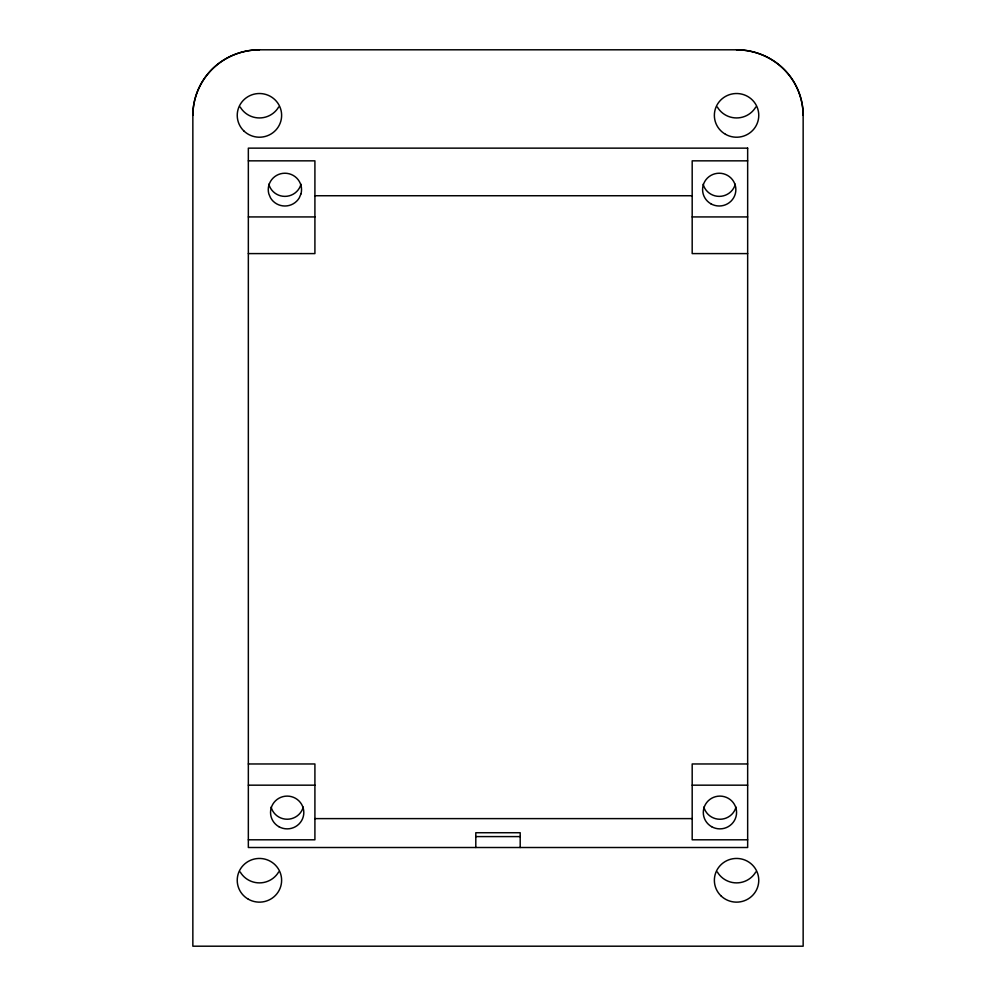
<?xml version="1.0" encoding="UTF-8"?>
<svg xmlns="http://www.w3.org/2000/svg" width="996" height="996" viewBox="0 0 996 996"><rect width="100%" height="100%" fill="white"/><g stroke="black" fill="none" stroke-linecap="round" stroke-linejoin="round"><path stroke-width="1.49" d="M192.851 115.362C192.9 102.451 196.872 89.652 204.08 78.945A61.341 57.021 -48.3 0 1 217.203 64.69C229.043 55.079 244.207 49.862 259.433 49.8L736.567 49.8C751.793 49.85 766.957 55.091 778.81 64.678A61.354 57.033 48.2 0 1 791.932 78.933C799.128 89.652 803.1 102.451 803.15 115.362L803.15 946.2L192.851 946.2L192.851 115.362A66.583 65.562 0 0 1 259.433 49.8M248.34 160.842L314.91 160.842L314.91 253.594L248.34 253.594M747.66 160.842L692.183 160.842L692.183 253.594L747.66 253.594M314.91 195.739L692.183 195.739M248.34 216.929L314.91 216.929M692.183 216.929L747.66 216.929M248.34 763.969L314.91 763.969L314.91 839.802L248.34 839.802M747.66 763.969L692.183 763.969L692.183 839.802L747.66 839.802M248.34 785.172L314.91 785.172M692.183 785.172L747.66 785.172M314.91 818.612L692.183 818.612M475.802 836.59L520.198 836.59M520.198 847.509L520.198 832.731L475.802 832.731L475.802 847.509M736.567 49.8A66.583 65.562 0 0 1 803.15 115.362M278.656 107.02A22.198 21.85 0 0 1 240.21 107.02M755.79 107.02A22.198 21.85 0 0 1 717.344 107.02M278.656 871.961A22.198 21.85 0 0 1 240.21 871.961M755.79 871.961A22.198 21.85 0 0 1 717.344 871.961M303.245 807.096A16.646 16.397 0 0 1 271.099 807.096M736.007 807.096A16.646 16.397 0 0 1 703.848 807.096M300.979 184.223A16.646 16.397 0 0 1 268.82 184.223M735.297 184.223A16.646 16.397 0 0 1 703.139 184.223M300.979 193.859L299.31 197.818A16.646 16.397 0 0 1 270.489 197.818L268.82 193.859A16.646 16.397 0 0 1 284.906 173.229A16.646 16.397 0 0 1 300.979 193.859M747.66 148.143L248.34 148.143L248.34 847.509L747.66 847.509L747.66 148.143M243.746 130.825A22.198 21.85 0 0 0 280.872 121.026A22.198 21.85 0 0 0 253.694 94.259A22.198 21.85 0 0 0 243.746 130.825M725.474 134.298A22.198 21.85 0 0 0 758.765 115.362A22.198 21.85 0 0 0 725.474 96.438A22.198 21.85 0 0 0 725.474 134.298M248.34 899.226A22.198 21.85 0 0 0 281.619 880.302A22.198 21.85 0 0 0 248.34 861.366A22.198 21.85 0 0 0 248.34 899.226M720.88 895.753A22.198 21.85 0 0 0 758.006 885.954A22.198 21.85 0 0 0 730.827 859.187A22.198 21.85 0 0 0 720.88 895.753M278.855 826.68A16.646 16.397 0 0 0 303.817 812.487A16.646 16.397 0 0 0 278.855 798.294A16.646 16.397 0 0 0 278.855 826.68M711.605 826.68A16.646 16.397 0 0 0 736.567 812.487A16.646 16.397 0 0 0 711.605 798.294A16.646 16.397 0 0 0 711.605 826.68M710.895 203.806A16.646 16.397 0 0 0 735.857 189.614A16.646 16.397 0 0 0 710.895 175.421A16.646 16.397 0 0 0 710.895 203.806"/></g></svg>
